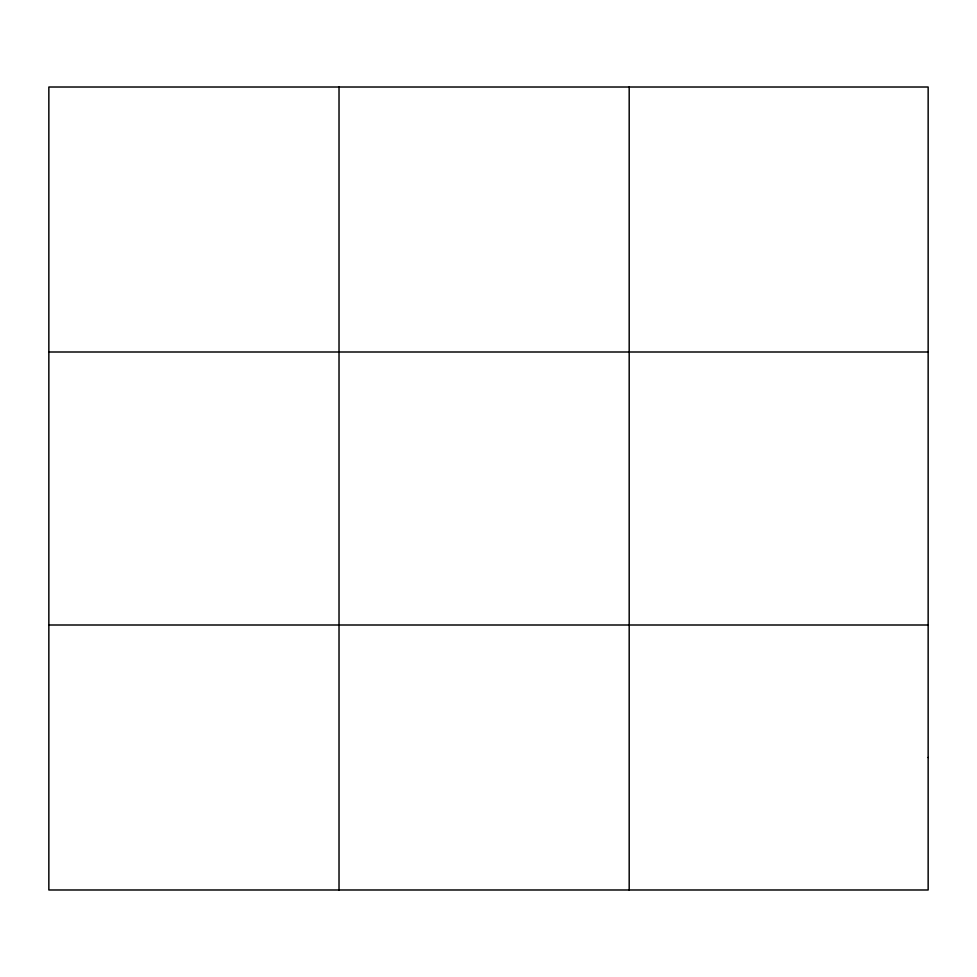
<?xml version="1.0" encoding="UTF-8"?>
<svg xmlns="http://www.w3.org/2000/svg" width="977" height="977" viewBox="0 0 977 977"><rect width="100%" height="100%" fill="white"/><g stroke="black" fill="none" stroke-linecap="round" stroke-linejoin="round"><path stroke-width="1.47" d="M339.019 87.014L339.019 889.986M629.188 87.014L629.188 889.986M48.85 352.001L928.15 352.001M48.85 624.999L928.15 624.999M928.15 757.493L928.15 889.986L48.85 889.986L48.85 87.014L928.15 87.014L928.15 757.493"/></g></svg>
